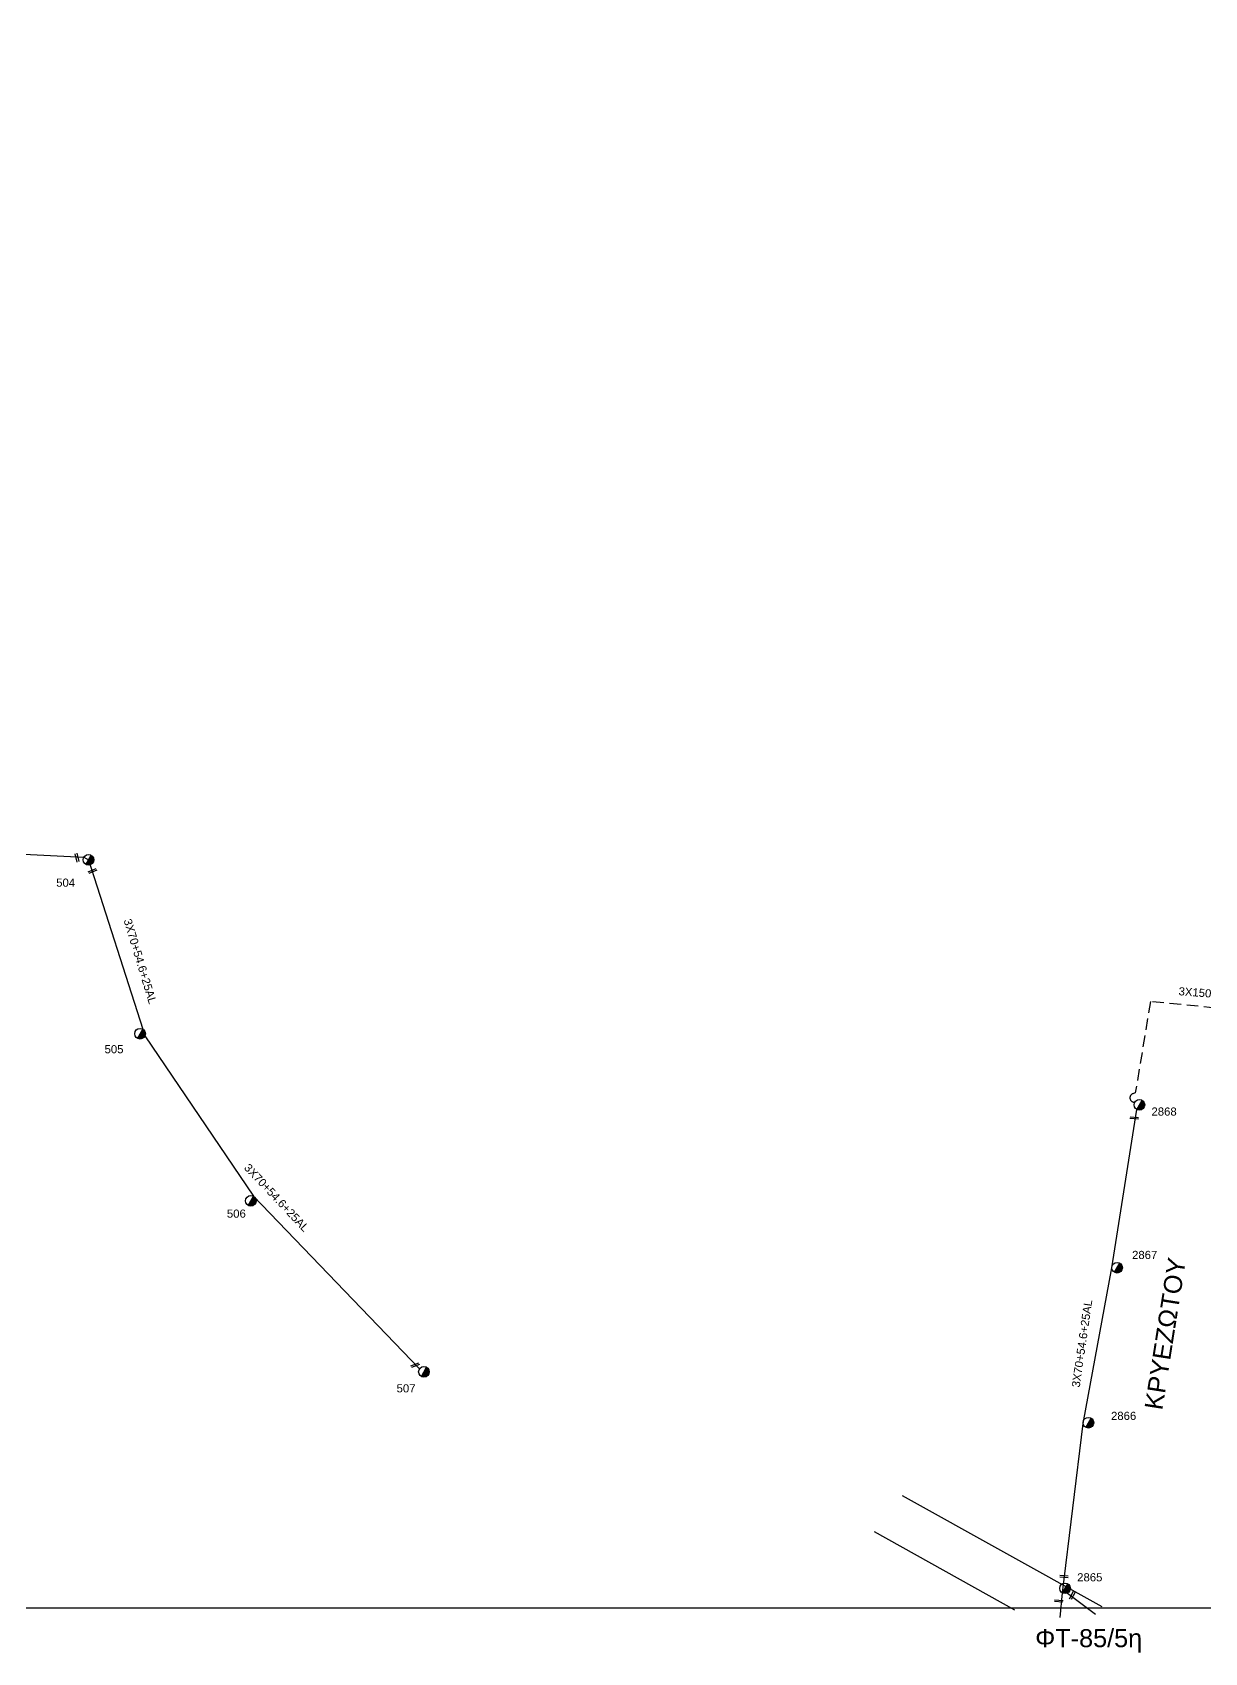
# Model space of a CAD drawing. Header units: millimetres. Extents: x 839 to 3144, y 747 to 1790.
# Drawn here: x 1348.4 to 1608.3, y 753.9 to 1113 of the extents above; entities that cross this region are included whole.
import ezdxf
from ezdxf.enums import TextEntityAlignment as Align

# ---------------------------------------------------------------- set-up
doc = ezdxf.new("R2010")
doc.units = ezdxf.units.MM
doc.linetypes.add('DASHED', pattern=[19.05, 12.7, -6.35])
for name, color, linetype in [('Επιγραφές - Σχήματα', 7, 'Continuous'), ('Καλώδια ΧΤ   3x150+50AL', 7, 'DASHED'), ('Μηχανική τομή', 7, 'Continuous'), ('Στύλος ΦΜ', 7, 'Continuous'), ('Στύλος ΦΜ @ 1', 7, 'Continuous'), ('Συνεστραμμένα ΧΤ   3x70+54.6+25AL', 7, 'SYN_LINE'), ('Υπόβαθρο ΔΕΗ', 7, 'Continuous')]:
    doc.layers.add(name, color=color, linetype=linetype)
doc.styles.get("Standard").update_dxf_attribs({"font": 'ARIAL.TTF'})
doc.linetypes.add('SYN_LINE', pattern='A,0.5,-0.0001,["/\\/\\/\\/",Standard,S=0.1,R=0,X=0,Y=-0.05],-0.25', length=0.7501)

# ---------------------------------------------------------------- blocks, each defined once
blk = doc.blocks.new('ΥΠΑΡΧΩΝ ΤΣΙΜΕΝΤΕΝΙΟΣ ΣΤΥΛΟΣ')
at = {"layer": 'Στύλος ΦΜ'}
blk.add_hatch(color=7, dxfattribs=at).paths.add_polyline_path([(-1.29, -2.28, 0.574793), (2.62, 0, 0.268822), (1.3, 2.27)])
at = {"layer": 'Στύλος ΦΜ', "color": 7}
blk.add_line((-1.29, -2.28), (1.3, 2.27), dxfattribs=at)
blk.add_circle((0, 0), 2.62, dxfattribs=at)
at = {"layer": 'Στύλος ΦΜ', "flags": 4}
for tag, p in [('ΑΡΙΘΜΟΣ', (-4.68, 8.05)), ('ΤΥΠΟΣ', (-4.91, 3.03))]:
    blk.add_attdef(tag, p, '', height=4, dxfattribs=at)
blk = doc.blocks.new('ΜΗΧΑΝΙΚΗ ΤΟΜΗ')
at = {"layer": 'Μηχανική τομή', "ltscale": 40}
for p, q in [((-1.89, 0.78), (1.89, 0.78)), ((1.89, 0), (-1.89, 0))]:
    blk.add_line(p, q, dxfattribs=at)
blk = doc.blocks.new('A$C3F94617C')
at = {"layer": 'Μηχανική τομή', "xscale": 0.5, "yscale": 0.5, "zscale": 0.5}
blk.add_blockref('ΜΗΧΑΝΙΚΗ ΤΟΜΗ', (0.95, 0), dxfattribs=at)

msp = doc.modelspace()

# ---------------------------------------------------------------- linework, layer by layer
at = {"layer": 'Επιγραφές - Σχήματα'}
msp.add_lwpolyline([(875.79, 1777.39), (2904.25, 1777.39), (2904.25, 763.69), (875.79, 763.69)], close=True, dxfattribs=at)
at = {"layer": 'Καλώδια ΧΤ   3x150+50AL', "color": 1, "ltscale": 0.2}
msp.add_lwpolyline([(1618.21, 895.96), (1596.28, 898.19), (1592.92, 877.96), (1592.34, 877.73, 0.888841), (1592.82, 875.88, 2.110456)], format="xyb", dxfattribs=at)
at = {"layer": 'Συνεστραμμένα ΧΤ   3x70+54.6+25AL', "color": 151, "ltscale": 20}
msp.add_lwpolyline([(1261.64, 924.5), (1287.51, 931.71), (1289.78, 931.89), (1328.74, 931.72), (1359.79, 930.19), (1360.81, 929.59), (1372.84, 892.06), (1373.33, 890.57), (1397.39, 855.03), (1434.2, 816.73)], dxfattribs=at)
at = {"layer": 'Συνεστραμμένα ΧΤ   3x70+54.6+25AL', "color": 1, "ltscale": 20}
for points in [[(1576.27, 761.64), (1576.76, 767.08), (1581.36, 804.65), (1587.71, 839.17), (1593.25, 874.24)], [(1577.9, 767.07), (1584.08, 762.4)]]:
    msp.add_lwpolyline(points, dxfattribs=at)
at = {"layer": 'Υπόβαθρο ΔΕΗ'}
for p, q in [((1541.21, 788.72), (1585.52, 764.08)), ((1535.04, 780.7), (1566.1, 763.38))]:
    msp.add_line(p, q, dxfattribs=at)

# ---------------------------------------------------------------- block references
at = {"layer": 'Επιγραφές - Σχήματα', "ltscale": 0.2}
for p, rotation in [((1358.69, 929.19), 104.0897649219443), ((1362.51, 927.63), 201.7897421410512), ((1593.65, 872.48), 175.4290858108635), ((1434.08, 818.11), 201.7897421410509), ((1578.07, 770.85), 175.4290858108636), ((1576.9, 765.43), 175.4290858108636), ((1579.25, 767.48), 241.9908986702296)]:
    msp.add_blockref('A$C3F94617C', p, dxfattribs=dict(at, rotation=rotation))
at = {"layer": 'Στύλος ΦΜ @ 1', "ltscale": 40}
ref = msp.add_blockref('ΥΠΑΡΧΩΝ ΤΣΙΜΕΝΤΕΝΙΟΣ ΣΤΥΛΟΣ', (1360.81, 929.59), dxfattribs=dict(at, xscale=0.4499999999998181, yscale=0.4499999999998181, zscale=0.4499999999998181))
ref.add_attrib('ΤΥΠΟΣ', '504', (1353.65, 923.63), dxfattribs={"layer": 'Στύλος ΦΜ', "height": 1.8, "flags": 4})
ref = msp.add_blockref('ΥΠΑΡΧΩΝ ΤΣΙΜΕΝΤΕΝΙΟΣ ΣΤΥΛΟΣ', (1372.25, 891.04), dxfattribs=dict(at, xscale=0.4499999999998181, yscale=0.4499999999998181, zscale=0.4499999999998181))
ref.add_attrib('ΤΥΠΟΣ', '505', (1364.38, 886.71), dxfattribs={"layer": 'Στύλος ΦΜ', "height": 1.8, "flags": 4})
ref = msp.add_blockref('ΥΠΑΡΧΩΝ ΤΣΙΜΕΝΤΕΝΙΟΣ ΣΤΥΛΟΣ', (1593.83, 875.27), dxfattribs=dict(at, xscale=0.4499999999998181, yscale=0.4499999999998181, zscale=0.4499999999998181))
ref.add_attrib('ΤΥΠΟΣ', '2868', (1596.5, 872.89), dxfattribs={"layer": 'Στύλος ΦΜ', "height": 1.8, "flags": 4})
ref = msp.add_blockref('ΥΠΑΡΧΩΝ ΤΣΙΜΕΝΤΕΝΙΟΣ ΣΤΥΛΟΣ', (1396.8, 854.01), dxfattribs=dict(at, xscale=0.4499999999998181, yscale=0.4499999999998181, zscale=0.4499999999998181))
ref.add_attrib('ΤΥΠΟΣ', '506', (1391.5, 850.27), dxfattribs={"layer": 'Στύλος ΦΜ', "height": 1.8, "flags": 4})
ref = msp.add_blockref('ΥΠΑΡΧΩΝ ΤΣΙΜΕΝΤΕΝΙΟΣ ΣΤΥΛΟΣ', (1588.88, 839.18), dxfattribs=dict(at, xscale=0.4499999999998181, yscale=0.4499999999998181, zscale=0.4499999999998181))
ref.add_attrib('ΤΥΠΟΣ', '2867', (1592.2, 841.11), dxfattribs={"layer": 'Στύλος ΦΜ', "height": 1.8, "flags": 4})
ref = msp.add_blockref('ΥΠΑΡΧΩΝ ΤΣΙΜΕΝΤΕΝΙΟΣ ΣΤΥΛΟΣ', (1435.2, 816.11), dxfattribs=dict(at, xscale=0.4499999999998181, yscale=0.4499999999998181, zscale=0.4499999999998181))
ref.add_attrib('ΤΥΠΟΣ', '507', (1429.13, 811.54), dxfattribs={"layer": 'Στύλος ΦΜ', "height": 1.8, "flags": 4})
ref = msp.add_blockref('ΥΠΑΡΧΩΝ ΤΣΙΜΕΝΤΕΝΙΟΣ ΣΤΥΛΟΣ', (1582.52, 804.82), dxfattribs=dict(at, xscale=0.4499999999998181, yscale=0.4499999999998181, zscale=0.4499999999998181))
ref.add_attrib('ΤΥΠΟΣ', '2866', (1587.53, 805.44), dxfattribs={"layer": 'Στύλος ΦΜ', "height": 1.8, "flags": 4})
ref = msp.add_blockref('ΥΠΑΡΧΩΝ ΤΣΙΜΕΝΤΕΝΙΟΣ ΣΤΥΛΟΣ', (1577.34, 768.11), dxfattribs=dict(at, xscale=0.4499999999998181, yscale=0.4499999999998181, zscale=0.4499999999998181))
ref.add_attrib('ΤΥΠΟΣ', '2865', (1580.03, 769.66), dxfattribs={"layer": 'Στύλος ΦΜ', "height": 1.8, "flags": 4})

# ---------------------------------------------------------------- texts
at = {"layer": 'Επιγραφές - Σχήματα', "ltscale": 0.2, "insert": (1594.94, 808.07), "char_height": 4, "width": 54.9499, "attachment_point": 1, "rotation": 81.0668}
msp.add_mtext('ΚΡΥΕΖΩΤΟΥ', dxfattribs=at)
at = {"layer": 'Επιγραφές - Σχήματα', "ltscale": 0.2, "insert": (1570.72, 759.07), "char_height": 4, "width": 19.6719, "attachment_point": 1}
msp.add_mtext('ΦΤ-85/5η', dxfattribs=at)
at = {"layer": 'Καλώδια ΧΤ   3x150+50AL', "ltscale": 0.2}
msp.add_text('3X150+50AL', height=1.8, rotation=355.7449, dxfattribs=at).set_placement((1609.81, 899.94), align=Align.MIDDLE)
at = {"layer": 'Συνεστραμμένα ΧΤ   3x70+54.6+25AL', "linetype": 'SYN_LINE', "ltscale": 20}
for rotation, p in [(286.8589, (1372.28, 907.09)), (313.2702, (1402.54, 854.69))]:
    msp.add_text('3X70+54.6+25AL', height=1.8, rotation=rotation, dxfattribs=at).set_placement(p, align=Align.MIDDLE)
at = {"layer": 'Συνεστραμμένα ΧΤ   3x70+54.6+25AL', "ltscale": 20}
msp.add_text('3X70+54.6+25AL', height=1.8, rotation=81.7163, dxfattribs=at).set_placement((1581.09, 822.36), align=Align.MIDDLE)

doc.saveas('drawing.dxf')
